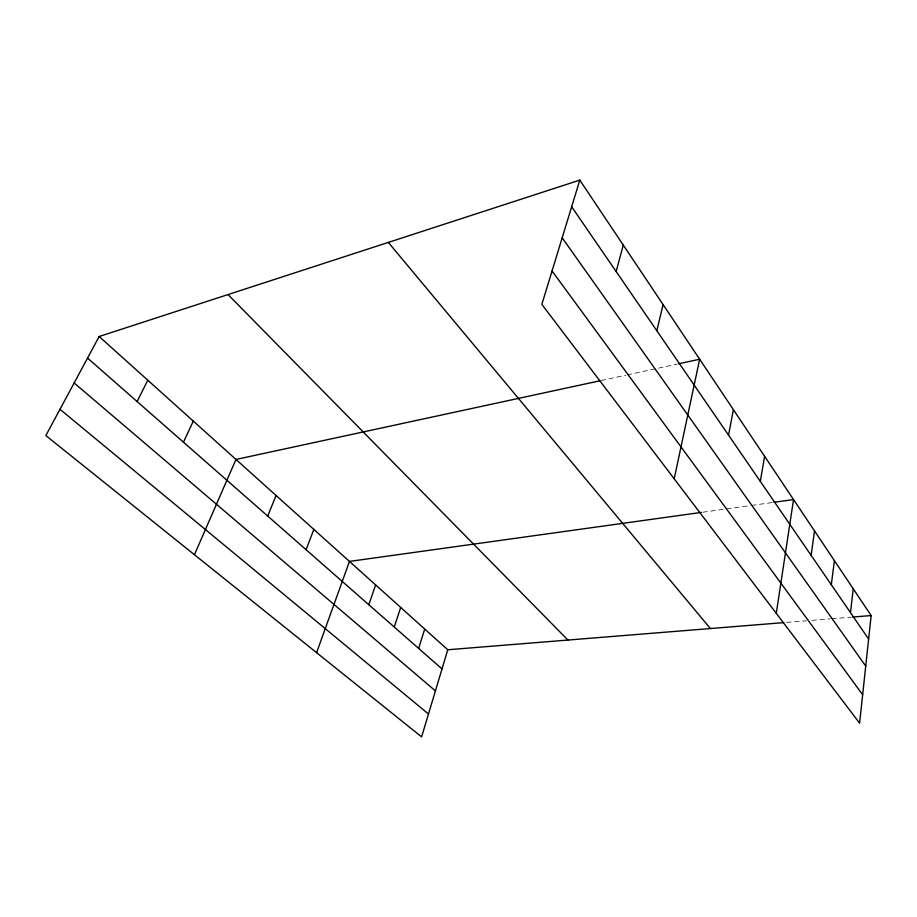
<?xml version="1.0" encoding="UTF-8"?>
<svg xmlns="http://www.w3.org/2000/svg" width="917" height="917" viewBox="0 0 917 917"><rect width="100%" height="100%" fill="white"/><g stroke="black" fill="none" stroke-linecap="round" stroke-linejoin="round"><path stroke-width="0.69" stroke-dasharray="4.58 3.44" d="M601.105 380.532L625.772 375.202M627.136 374.904L677.296 364.072M702.789 512.213L750.117 505.611M751.516 505.416L772.538 502.493M786.614 622.391L806.33 620.798M811.969 620.339L830.286 618.86M831.696 618.746L851.423 617.152"/><path stroke-width="1.38" d="M579.808 180.11L871.15 615.559L859.607 723.181L541.844 304.364L579.808 180.11L99.151 336.505L45.85 435.564L421.614 736.89L447.771 649.763L99.151 336.505M850.46 612.602L853.246 588.794M831.318 584.737L834.401 560.631M811.132 555.347L814.525 530.92M776.275 613.358L793.549 499.57L773.937 502.298M760.331 481.402L764.595 456.288M728.545 435.139L733.394 409.647M674.201 478.812L699.66 359.235L678.695 363.762M656.813 330.728L663.083 304.559M616.144 271.524L623.273 245.08M418.633 648.411L424.72 629.039M394.253 627.033L400.683 607.444M368.817 604.727L375.626 584.931M316.594 652.675L349.457 561.422L701.402 512.397M306.072 549.707L313.843 529.418M267.695 516.053L276.086 495.489M194.45 554.728L235.978 459.451L599.741 380.83M183.457 442.189L193.292 421.098M137.114 401.543L147.786 380.2M447.771 649.763L783.806 622.609M852.833 617.038L871.15 615.559M59.983 409.291L428.48 713.999M74.151 382.962L435.426 690.891M87.551 358.077L442.017 668.917M228.035 294.575L567.944 640.055M388.338 242.409L710.4 628.546M552.045 270.962L862.656 694.708M562.178 237.812L865.728 666.109M571.658 206.772L868.628 639.046"/></g></svg>
